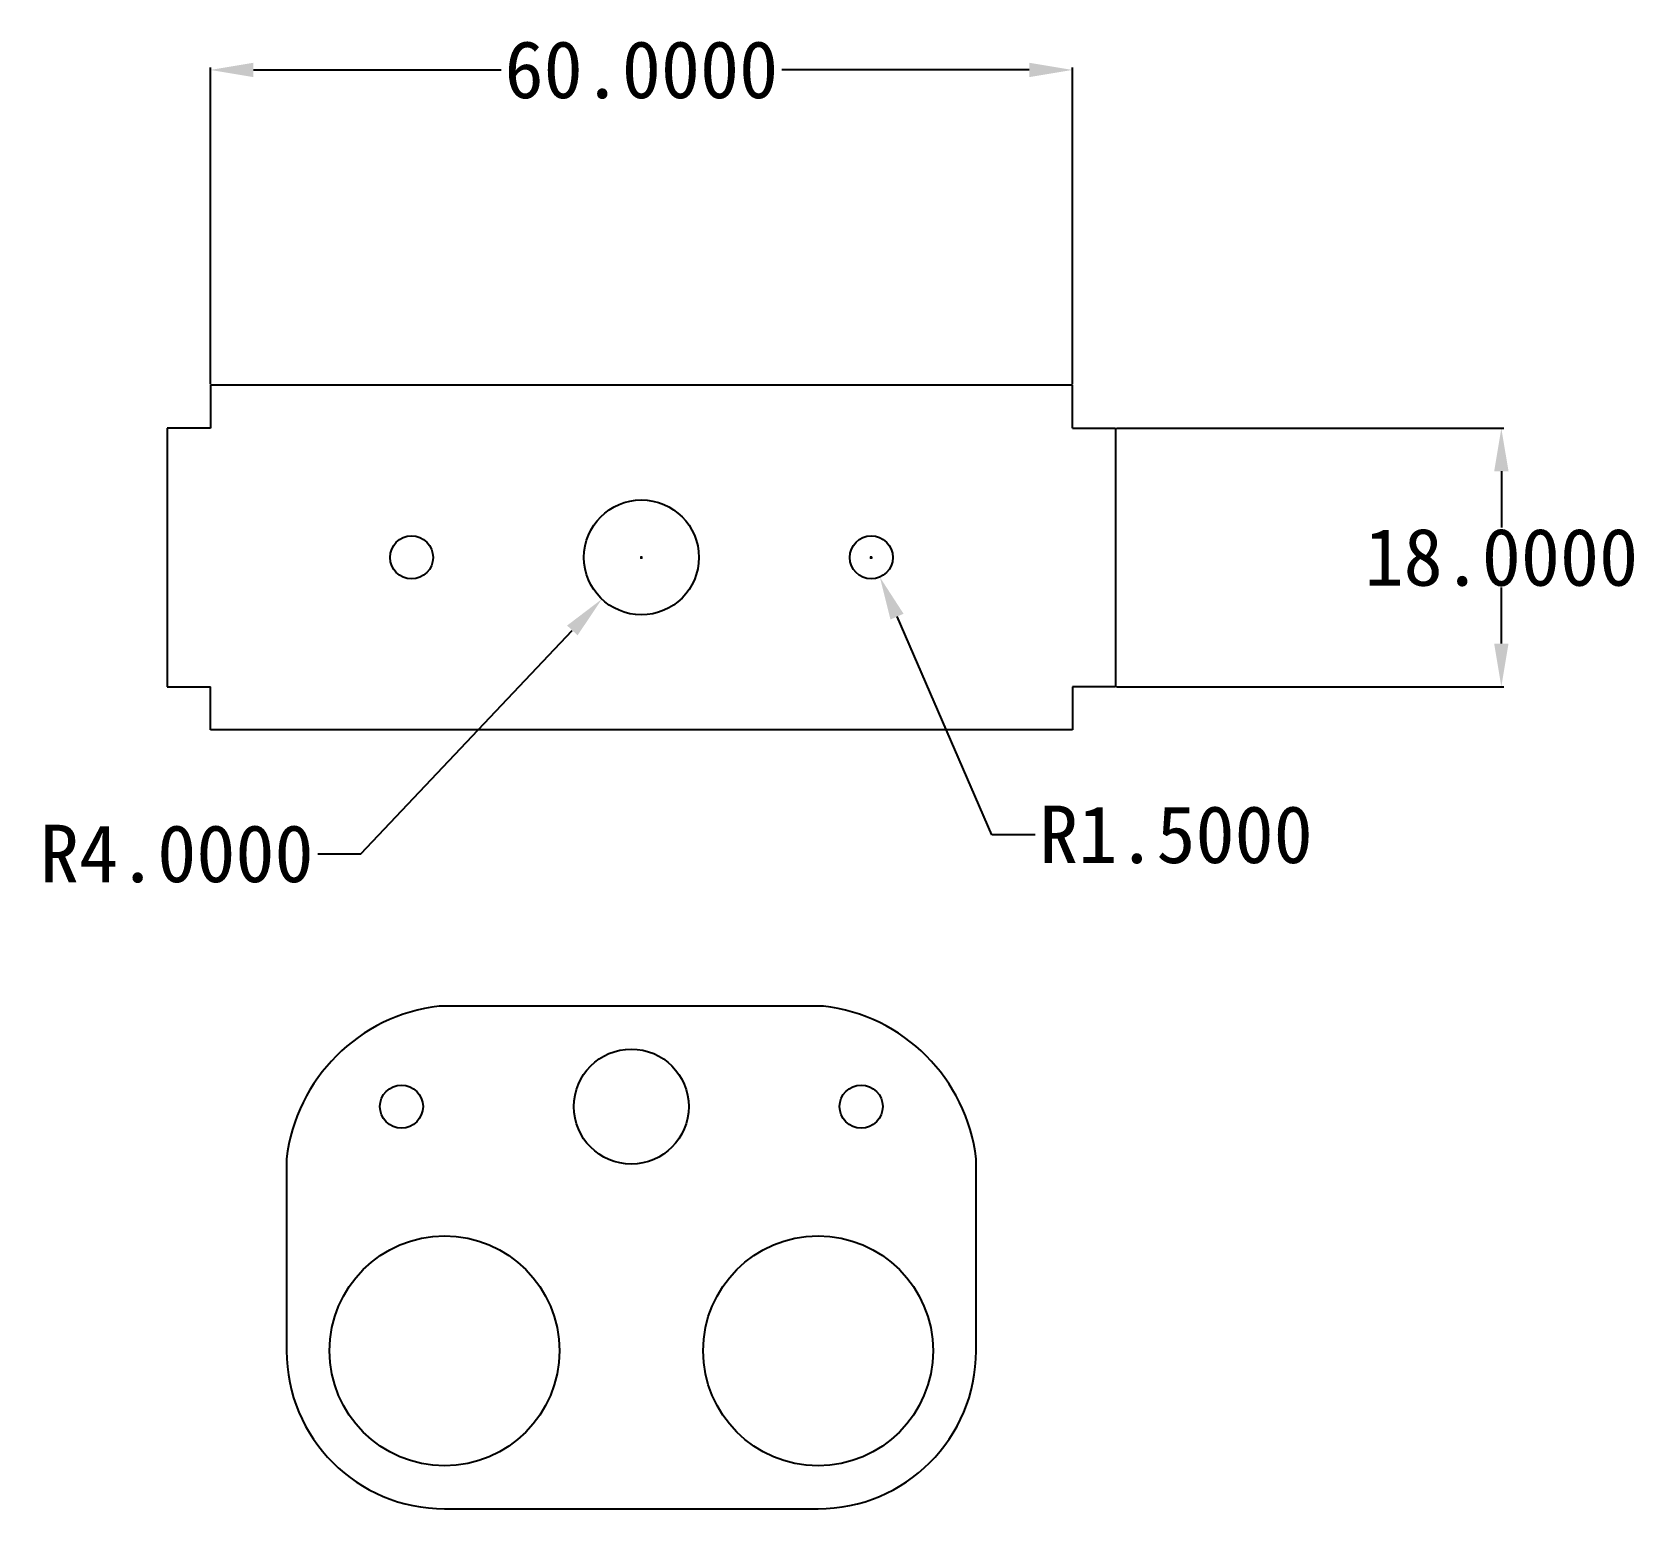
# Model space of a CAD drawing. Header units: inches. Extents: x -42 to 70, y -28 to 75.
import ezdxf

# ---------------------------------------------------------------- set-up
doc = ezdxf.new("R2010")
doc.units = ezdxf.units.IN
doc.header["$MEASUREMENT"] = 0
doc.styles.get("Standard").update_dxf_attribs({"font": ''})
doc.styles.get('Standard').set_extended_font_data('SimSun')
doc.dimstyles.new('Green', dxfattribs={"dimtxt": 4, "dimasz": 3, "dimexe": 0.18, "dimexo": 0.0625, "dimgap": 0.09, "dimtad": 0, "dimtih": 1, "dimtoh": 1, "dimdec": 4, "dimzin": 0, "dimdsep": 46, "dimtxsty": 'Standard', "dimcen": 0.09, "dimclrd": 3, "dimclre": 2, "dimadec": 0, "dimazin": 0, "dimtfac": 1, "dimtdec": 4, "dimtofl": 0, "dimtmove": 0, "dimatfit": 3, "dimfxl": 1, "dimtolj": 1, "dimtzin": 0, "dimarcsym": 0})

# ---------------------------------------------------------------- blocks, each defined once
blk = doc.blocks.new('*D3')
at = {"color": 2, "lineweight": -2, "transparency": 16777216}
for p, q in [((33.77, 47.23), (60.74, 47.23)), ((33.77, 29.23), (60.74, 29.23))]:
    blk.add_line(p, q, dxfattribs=at)
at = {"color": 3, "lineweight": -2, "transparency": 16777216}
for p, q in [((60.56, 44.23), (60.56, 40.32)), ((60.56, 32.23), (60.56, 36.14))]:
    blk.add_line(p, q, dxfattribs=at)
at = {"color": 3, "transparency": 16777216}
for points in [[(60.06, 44.23), (61.06, 44.23), (60.56, 47.23)], [(60.06, 32.23), (61.06, 32.23), (60.56, 29.23)]]:
    blk.add_solid(points, dxfattribs=at)
at = {"layer": 'Defpoints', "color": 0, "transparency": 16777216}
for p in [(33.7, 47.23), (33.7, 29.23), (60.56, 29.23)]:
    blk.add_point(p, dxfattribs=at)
at = {"color": 0, "transparency": 16777216, "insert": (60.56, 38.23), "char_height": 4, "attachment_point": 5}
blk.add_mtext('\\A1;18.0000', dxfattribs=at)
blk = doc.blocks.new('*D4')
at = {"color": 2, "lineweight": -2, "transparency": 16777216}
for p, q in [((-29.3, 50.3), (-29.3, 72.35)), ((30.7, 50.3), (30.7, 72.35))]:
    blk.add_line(p, q, dxfattribs=at)
at = {"color": 3, "lineweight": -2, "transparency": 16777216}
for p, q in [((-26.3, 72.17), (-9.07, 72.17)), ((27.7, 72.17), (10.47, 72.17))]:
    blk.add_line(p, q, dxfattribs=at)
at = {"color": 3, "transparency": 16777216}
for points in [[(-26.3, 72.67), (-26.3, 71.67), (-29.3, 72.17)], [(27.7, 72.67), (27.7, 71.67), (30.7, 72.17)]]:
    blk.add_solid(points, dxfattribs=at)
at = {"layer": 'Defpoints', "color": 0, "transparency": 16777216}
for p in [(30.7, 72.17), (-29.3, 50.23), (30.7, 50.23)]:
    blk.add_point(p, dxfattribs=at)
at = {"color": 0, "transparency": 16777216, "insert": (0.7, 72.17), "char_height": 4, "attachment_point": 5}
blk.add_mtext('\\A1;60.0000', dxfattribs=at)
blk = doc.blocks.new('*D5')
at = {"color": 2, "lineweight": -2, "transparency": 16777216}
for p, q in [((16.61, 38.23), (16.79, 38.23)), ((16.7, 38.14), (16.7, 38.32))]:
    blk.add_line(p, q, dxfattribs=at)
at = {"color": 3, "lineweight": -2, "transparency": 16777216}
for p, q in [((25.1, 18.92), (18.5, 34.11)), ((28.1, 18.92), (25.1, 18.92))]:
    blk.add_line(p, q, dxfattribs=at)
at = {"color": 3, "transparency": 16777216}
blk.add_solid([(18.95, 34.31), (18.04, 33.91), (17.3, 36.86)], dxfattribs=at)
at = {"layer": 'Defpoints', "color": 0, "transparency": 16777216}
for p in [(16.7, 38.23), (17.3, 36.86)]:
    blk.add_point(p, dxfattribs=at)
at = {"color": 0, "transparency": 16777216, "insert": (37.91, 18.92), "char_height": 4, "attachment_point": 5}
blk.add_mtext('\\A1;R1.5000', dxfattribs=at)
blk = doc.blocks.new('*D6')
at = {"color": 2, "lineweight": -2, "transparency": 16777216}
for p, q in [((0.61, 38.23), (0.79, 38.23)), ((0.7, 38.14), (0.7, 38.32))]:
    blk.add_line(p, q, dxfattribs=at)
at = {"color": 3, "lineweight": -2, "transparency": 16777216}
for p, q in [((-18.83, 17.59), (-4.11, 33.15)), ((-21.83, 17.59), (-18.83, 17.59))]:
    blk.add_line(p, q, dxfattribs=at)
at = {"color": 3, "transparency": 16777216}
blk.add_solid([(-4.47, 33.49), (-3.74, 32.81), (-2.05, 35.33)], dxfattribs=at)
at = {"layer": 'Defpoints', "color": 0, "transparency": 16777216}
for p in [(0.7, 38.23), (-2.05, 35.33)]:
    blk.add_point(p, dxfattribs=at)
at = {"color": 0, "transparency": 16777216, "insert": (-31.64, 17.59), "char_height": 4, "attachment_point": 5}
blk.add_mtext('\\A1;R4.0000', dxfattribs=at)

msp = doc.modelspace()

# ---------------------------------------------------------------- linework, layer by layer
for p, q in [((30.70278, 50.2344), (-29.29722, 50.2344)), ((-29.29722, 50.2344), (-29.29722, 47.2344)), ((30.70278, 47.2344), (30.70278, 50.2344)), ((-29.29722, 47.2344), (-32.29722, 47.2344)), ((-32.29722, 47.2344), (-32.29722, 29.2344)), ((30.70278, 47.2344), (33.70278, 47.2344)), ((33.70278, 47.2344), (33.70278, 29.2344)), ((-32.29722, 29.2344), (-29.29722, 29.2344)), ((-29.29722, 26.2344), (-29.29722, 29.2344)), ((33.70278, 29.2344), (30.70278, 29.2344)), ((30.70278, 29.2344), (30.70278, 26.2344)), ((30.70278, 26.2344), (-29.29722, 26.2344))]:
    msp.add_line(p, q)
for points in [[(13.36985, 7), (-13.36985, 7)], [(-24, -3.63015), (-24, -17)], [(24, -17), (24, -3.63015)], [(-13, -28), (13, -28)]]:
    msp.add_lwpolyline(points)
for centre, radius in [((0.70278, 38.2344), 4), ((-15.29722, 38.2344), 1.5), ((16.70278, 38.2344), 1.5), ((0, 0), 4), ((-16, 0), 1.5), ((16, 0), 1.5), ((-13, -17), 8), ((13, -17), 8)]:
    msp.add_circle(centre, radius)
for centre, radius, start, end in [((-11.95164, -5.04836), 12.13154, 96.7133876, 173.2866124), ((11.95164, -5.04836), 12.13154, 6.7133876, 83.2866124), ((-13, -17), 11, 180, 270), ((13, -17), 11, 270, 0)]:
    msp.add_arc(centre, radius, start, end)

# ---------------------------------------------------------------- dimensions: what is measured, and where the dimension line sits
dim = msp.add_linear_dim(base=(30.70278, 72.17166), p1=(-29.29722, 50.2344), p2=(30.70278, 50.2344), dimstyle='Green')
dim.commit()
dim.dimension.update_dxf_attribs({"geometry": '*D4', "text_midpoint": (0.70278, 72.17166)})
dim = msp.add_linear_dim(base=(60.56181, 29.2344), p1=(33.70278, 47.2344), p2=(33.70278, 29.2344), angle=90, dimstyle='Green')
dim.commit()
dim.dimension.update_dxf_attribs({"geometry": '*D3', "text_midpoint": (60.56181, 38.2344)})
for center, mpoint, picture, middle in [((0.70278, 38.2344), (-2.04604, 35.32854), '*D6', (-31.63942, 17.58872)), ((16.70278, 38.2344), (17.30066, 36.8587), '*D5', (37.90794, 18.92275))]:
    dim = msp.add_radius_dim(center=center, mpoint=mpoint, dimstyle='Green')
    dim.commit()
    dim.dimension.update_dxf_attribs({"geometry": picture, "text_midpoint": middle, "dimtype": 164})

doc.saveas('drawing.dxf')
